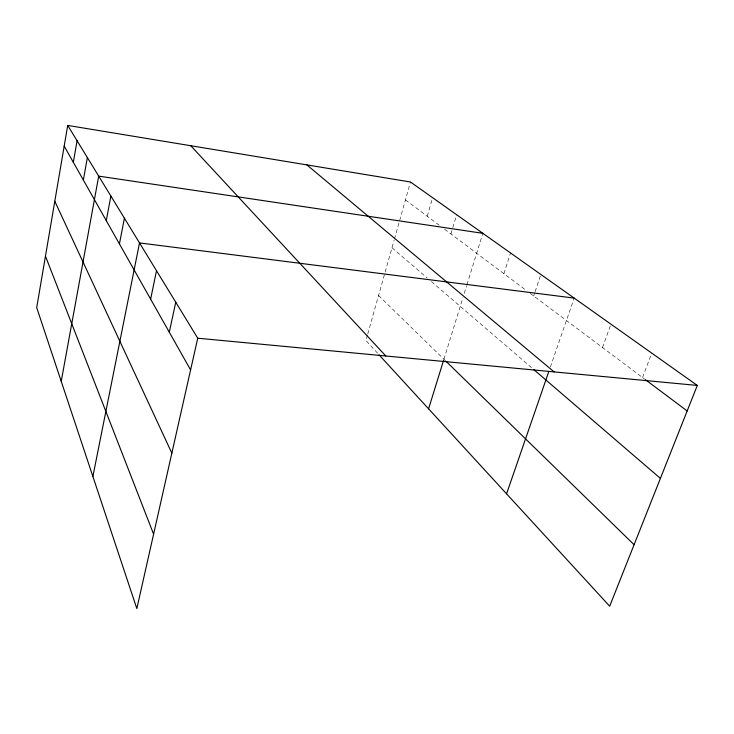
<?xml version="1.0" encoding="UTF-8"?>
<svg xmlns="http://www.w3.org/2000/svg" width="734" height="734" viewBox="0 0 734 734"><rect width="100%" height="100%" fill="white"/><g stroke="black" fill="none" stroke-linecap="round" stroke-linejoin="round"><path stroke-width="0.55" stroke-dasharray="3.67 2.75" d="M367.45 335.016L365.908 340.503L378.249 353.953M367.762 333.915L394.13 240.119M394.442 239.036L410.48 181.995M427.261 216.246L432.629 197.712M450.915 233.972L452.511 228.632M452.832 227.568L456.658 214.75M443.914 359.247L462.925 297.701M464.264 293.371L466.613 285.783M466.943 284.7L482.816 233.311M503.909 273.672L510.534 252.964M533.71 295.995L534.774 292.765M535.132 291.692L540.848 274.47M550.372 367L574.162 298.096M602.522 347.549L610.945 324.18M642.544 377.533L651.755 353.127M405.443 199.905L439.996 225.797M444.547 229.201L526.48 290.581M530.095 293.288L644.369 378.891M391.993 247.725L427.206 277.993M431.409 281.599L532.902 368.817M378.56 295.508L445.52 360.807"/><path stroke-width="1.1" d="M67.712 125.413L36.7 307.619L136.836 608.587L197.74 338.209L67.712 125.413L410.48 181.995L697.3 385.433L609.679 606.211L379.019 354.797M73.336 162.306L77.079 140.745M83.364 180.069L87.364 157.571M61.225 381.322L98.705 176.123L482.816 233.311M106.274 220.631L110.88 196.051M119.431 243.927L124.404 218.191M92.879 476.476L139.515 242.917L574.162 298.096M150.626 299.16L156.507 270.727M169.297 332.218L175.756 302.224M428.592 408.829L443.584 360.321M506.57 493.826L548.876 371.321M197.74 338.209L697.3 385.433M645.278 379.579L687.171 410.957M306.885 164.893L554.106 371.899M533.765 369.56L660.407 478.384M446.318 361.587L634.084 544.701M190.767 145.727L385.809 355.99M64.188 146.121L190.601 369.927M54.802 201.272L171.848 453.135M45.462 256.148L153.599 534.159"/></g></svg>
